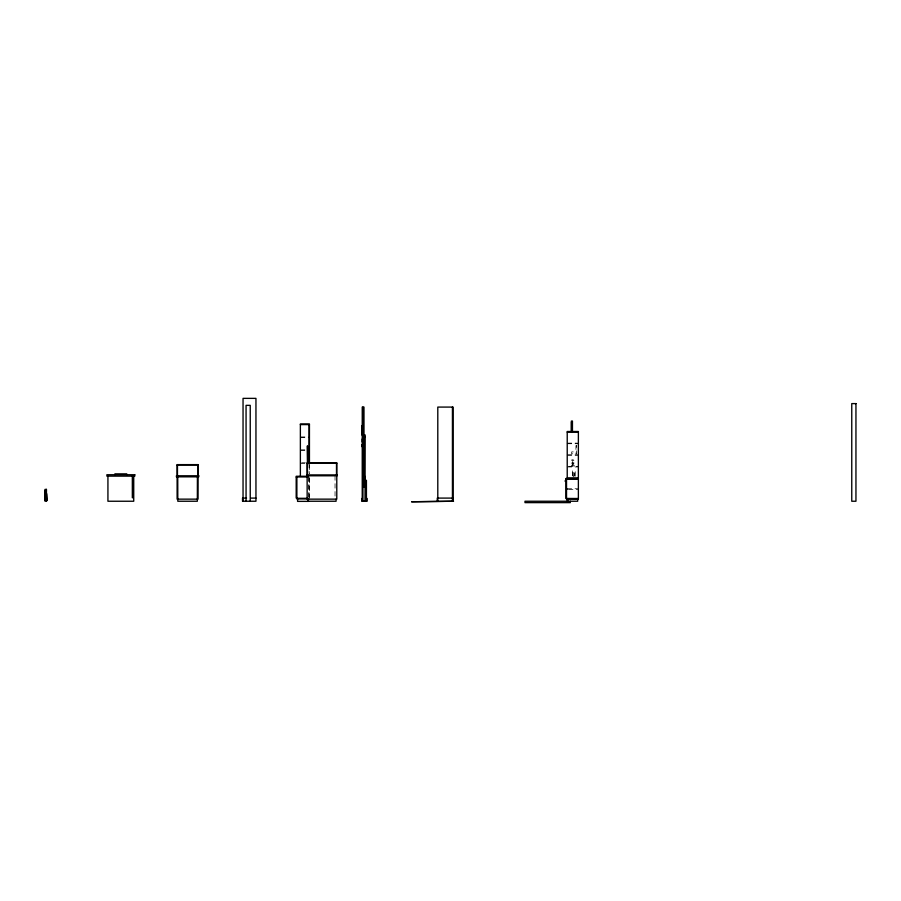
<?xml version="1.0" encoding="UTF-8"?>
<svg xmlns="http://www.w3.org/2000/svg" width="901" height="901" viewBox="0 0 901 901"><rect width="100%" height="100%" fill="white"/><g stroke="black" fill="none" stroke-linecap="round" stroke-linejoin="round"><path stroke-width="0.68" stroke-dasharray="4.5 3.38" d="M300.371 436.94L309.088 436.94M300.371 437.571L309.088 437.571M567.225 443.112L577.755 443.112M567.225 443.731L577.755 443.731M300.371 449.836L305.349 449.836M300.371 450.466L305.349 450.466M567.225 454.723L577.755 454.723M567.225 455.343L577.755 455.343M573.914 460.648L571.82 460.648L571.82 459.78L573.914 459.78L573.813 463.959L571.932 463.959L571.932 460.648M301.621 462.742L305.349 462.742M300.371 463.373L305.349 463.373M573.047 464.623L572.698 461.661L573.182 465.288M568.531 466.335L577.755 466.335M567.225 466.955L577.755 466.955M572.281 472.541L572.833 476.066M574.68 473.16L574.68 475.604M567.146 488.747L577.755 488.747M568.475 489.378L577.755 489.378M575.243 476.201L575.243 470.896L574.545 470.896L574.545 476.201M574.162 466.335L574.162 465.288L571.583 465.288L571.583 466.335M573.363 476.899L573.363 470.446L572.394 470.446L572.383 476.899M572.552 463.959L572.552 465.288M335.037 475.784L335.037 497.769M309.437 465.096L309.437 473.521M309.437 478.307L309.437 498.309M309.088 463.373L309.088 473.475M309.088 476.967L309.088 498.309M308.739 476.967L308.739 498.309M576.561 445.623L575.942 445.623L575.942 453.811L576.561 453.811L576.561 445.623M573.216 451.897L571.684 451.897L571.684 453.811L573.216 453.811L573.216 451.897"/><path stroke-width="1.35" d="M571.471 421.905L571.471 430.622M300.371 424.596L309.437 424.596M567.225 432.12L578.374 432.12M364.15 436.726L365.198 436.726M363.88 438.641L363.948 440.217M362.236 438.99L362.236 441.952M364.083 440.916L364.331 437.244L363.981 479.794M364.015 443.529L364.015 451.716M363.846 443.81L363.846 451.446M364.015 452.595L364.015 460.783M363.846 452.876L363.846 460.512M364.015 461.661L364.015 469.849M363.846 461.943L363.846 469.579M307.14 463.159L336.783 463.159M177.114 464.972L198.04 464.972M364.015 470.727L364.015 478.915M363.846 471.009L363.632 487.283M308.266 476.269L296.192 476.269L296.192 476.967L308.266 476.967M363.632 476.133L364.68 476.133L364.68 487.283M363.565 476.652L364.612 476.652L364.612 486.765L363.565 486.765M363.632 477.001L363.632 478.746M296.812 477.248L296.192 477.248L296.192 498.028L296.812 498.028M567.225 477.947L578.374 477.947M578.374 478.566L565.828 478.566L565.828 479.197L578.374 479.197M362.934 480.312L366.425 480.312L366.425 501.238M362.934 487.283L366.425 487.283M45.05 490.358L46.447 490.358M46.447 493.286L46.863 500.708L46.582 493.737M246.547 498.095L242.527 498.095L242.527 501.238L255.952 501.238L255.952 398.366L243.045 398.366L243.045 501.238M250.579 498.095L255.952 498.095M296.88 498.309L308.041 498.309M578.374 498.512L565.896 498.444L565.896 479.264M308.739 498.94L296.88 498.94L296.88 476.967M45.05 500.258L46.447 500.258M308.739 501.373L297.578 501.373L297.578 498.94M577.676 499.143L577.676 501.238L524.99 501.238L524.99 502.634L570.322 502.634L570.322 501.238M572.45 431.5L572.45 421.037L571.403 421.037L571.403 431.5M567.844 499.143L567.844 501.238M567.225 478.566L567.225 431.5L578.374 431.5L578.374 499.143L566.526 499.143L566.526 479.197M567.225 499.143L567.225 501.238M567.146 488.747L567.146 489.378M565.682 480.638L565.682 481.382M565.197 480.638L565.197 481.382M453.135 501.238L453.135 407.083L437.796 407.083L437.796 501.238M452.966 501.238L452.966 498.095L437.267 498.095L437.267 501.238M452.437 407.083L452.437 501.238M367.124 498.444L367.124 501.238L361.887 501.238L361.887 498.444M365.029 501.238L365.198 434.98L364.15 434.98L364.15 487.283M364.049 486.765L363.981 407.083L362.236 407.083L362.236 501.238M362.934 407.083L362.934 501.238M336.783 474.906L336.783 462.877L307.14 462.877L307.14 474.906M336.783 475.784L336.783 499.143L307.14 499.143L307.14 475.784M336.501 462.877L336.501 474.906M336.084 499.143L336.084 501.238L307.838 501.238L307.838 499.143M309.437 463.88L309.437 423.966L300.371 423.966L300.371 476.269M309.088 424.596L309.088 463.7M308.018 499.143L308.018 501.238M307.703 463.835L307.421 445.826L307.421 474.906M250.241 501.238L250.241 405.349L246.063 405.349L246.063 501.238M198.04 475.784L198.04 464.623L177.114 464.623L177.114 475.784M198.04 476.832L198.04 499.143L177.114 499.143L177.114 476.832M197.691 464.972L197.691 475.784M197.409 476.832L197.342 501.238L177.812 501.238L177.745 476.832M177.463 464.972L177.463 475.784M133.731 476.133L133.731 501.238L107.929 501.238L107.929 476.133M133.213 476.133L133.213 497.746L132.334 497.746L132.334 476.133M126.759 474.737L126.759 473.858L114.9 473.858L114.9 474.737M45.433 490.741L45.433 499.875M45.264 490.358L45.264 500.258M855.95 403.603L851.76 403.603L851.76 501.238L855.95 501.238L855.95 403.603M362.585 425.565L361.887 425.565L361.887 434.98L362.585 434.98L362.585 425.565M362.416 428.009L361.718 428.009L361.718 431.151L362.416 431.151L362.416 428.009M362.067 444.745L361.718 446.491L362.067 444.745M134.778 474.737L106.881 474.737L106.881 476.133L134.778 476.133L134.778 474.737M337.132 474.906L306.79 474.906L306.79 475.784L337.132 475.784L337.132 474.906M198.727 475.784L176.416 475.784L176.416 476.832L198.727 476.832L198.727 475.784M46.447 489.378L45.05 489.378L45.05 501.238L46.447 501.238L46.447 489.378M453.485 501.238L411.644 501.756L453.485 501.238"/></g></svg>
